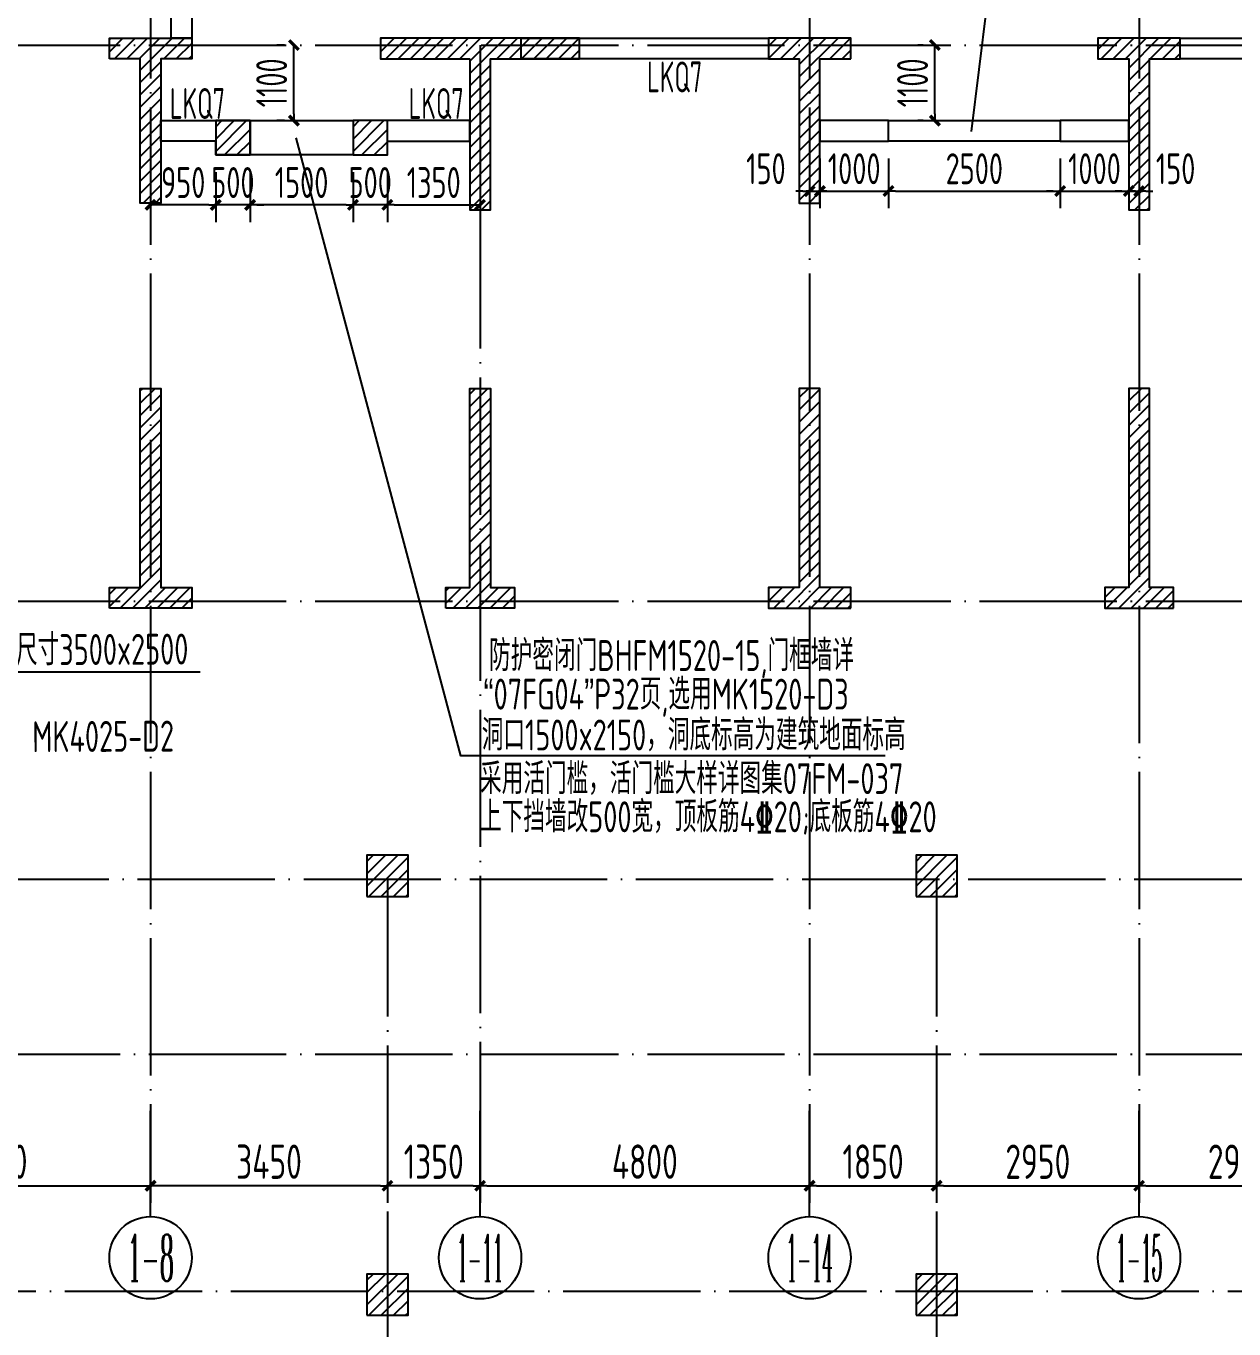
# Model space of a CAD drawing. Header units: millimetres. Extents: x 156735 to 386235, y 467499 to 703525.
# Drawn here: x 323582 to 341178, y 645445 to 664422 of the extents above; entities that cross this region are included whole.
import ezdxf
from ezdxf.enums import TextEntityAlignment as Align

# ---------------------------------------------------------------- set-up
doc = ezdxf.new("R2010")
doc.units = ezdxf.units.MM
doc.header["$LTSCALE"] = 100
doc.header["$PDMODE"] = 35
doc.header["$PDSIZE"] = 200
doc.linetypes.add('DOTE', pattern=[2.42, 2, -0.2, 0.02, -0.2])
for name, color, linetype in [('B-TEXT', 7, 'Continuous'), ('COLU', 7, 'Continuous'), ('h斜线-主楼', 7, 'Continuous'), ('h斜线-柱', 7, 'Continuous'), ('Q-AXIS', 3, 'Continuous'), ('Q-DIM', 4, 'Continuous'), ('Q-dote', 253, 'DOTE'), ('Q-TEXT', 2, 'Continuous'), ('Q-门框', 6, 'Continuous'), ('WALL', 3, 'Continuous'), ('wall-主楼', 2, 'Continuous')]:
    doc.layers.add(name, color=color, linetype=linetype)
doc.styles.add('_TCH_AXIS', font='COMPLEX', dxfattribs={"bigfont": 'GBCBIG'})
doc.styles.add('COMPLEX', font='tssdeng.shx', dxfattribs={"width": 0.7, "bigfont": 'tssdchn.shx'})
doc.styles.add('TSSD_Dimension', font='Tssdeng.shx', dxfattribs={"width": 0.7, "bigfont": 'hztxt.shx'})
doc.styles.add('TSSD_REIN', font='Tssdeng.shx', dxfattribs={"width": 0.7, "bigfont": 'hztxt.shx'})
doc.dimstyles.new('TSSD_100_100$0', dxfattribs={"dimtxt": 300, "dimasz": 100, "dimexe": 250, "dimexo": 250, "dimgap": 100, "dimtad": 1, "dimdec": 0, "dimzin": 0, "dimdsep": 46, "dimtxsty": 'TSSD_Dimension', "dimblk": '_tsdbk', "dimblk1": '_tsdbk', "dimblk2": '_tsdbk', "dimsah": 1, "dimcen": 0, "dimclrt": 7, "dimadec": 0, "dimazin": 0, "dimtfac": 1, "dimtdec": 0, "dimtix": 1, "dimtmove": 2, "dimatfit": 3, "dimldrblk": '_tsdbk', "dimfxl": 1, "dimtolj": 1, "dimtzin": 0, "dimarcsym": 0})
pattern_1 = [(45, (-467527.32, -323147.44), (-89.802561, 89.802561), [])]

# ---------------------------------------------------------------- blocks, each defined once
blk = doc.blocks.new('_tsdbk')
blk.add_line((-1, 0), (0, 0))
at = {"const_width": 0.5}
blk.add_lwpolyline([(-0.7, -0.7), (0.7, 0.7)], dxfattribs=at)
blk = doc.blocks.new('*D495')
at = {"layer": 'Defpoints', "color": 0}
for p in [(334996, 648623), (336846, 648623), (336846, 647531)]:
    blk.add_point(p, dxfattribs=at)
at = {"layer": 'Q-AXIS', "color": 0, "lineweight": -2}
for p, q in [((334996, 648373), (334996, 647281)), ((336846, 648373), (336846, 647281)), ((335096, 647531), (336746, 647531))]:
    blk.add_line(p, q, dxfattribs=at)
at = {"layer": 'Q-AXIS', "color": 0, "lineweight": -2, "xscale": 100, "yscale": 100, "zscale": 100, "rotation": 180}
blk.add_blockref('_tsdbk', (334996, 647531), dxfattribs=at)
at = {"layer": 'Q-AXIS', "color": 0, "lineweight": -2, "xscale": 100, "yscale": 100, "zscale": 100}
blk.add_blockref('_tsdbk', (336846, 647531), dxfattribs=at)
at = {"layer": 'Q-AXIS', "color": 7, "insert": (335921, 647881), "char_height": 500, "attachment_point": 5, "style": 'TSSD_Dimension'}
blk.add_mtext('\\A1;1850', dxfattribs=at)
blk = doc.blocks.new('*D611')
at = {"layer": 'Defpoints', "color": 0}
for p in [(325396, 648623), (328846, 648623), (325396, 647531)]:
    blk.add_point(p, dxfattribs=at)
at = {"layer": 'Q-AXIS', "color": 0, "lineweight": -2}
for p, q in [((325396, 648373), (325396, 647281)), ((328846, 648373), (328846, 647281)), ((328746, 647531), (325496, 647531))]:
    blk.add_line(p, q, dxfattribs=at)
at = {"layer": 'Q-AXIS', "color": 0, "lineweight": -2, "xscale": 100, "yscale": 100, "zscale": 100, "rotation": 180}
blk.add_blockref('_tsdbk', (325396, 647531), dxfattribs=at)
at = {"layer": 'Q-AXIS', "color": 0, "lineweight": -2, "xscale": 100, "yscale": 100, "zscale": 100}
blk.add_blockref('_tsdbk', (328846, 647531), dxfattribs=at)
at = {"layer": 'Q-AXIS', "color": 7, "insert": (327121, 647881), "char_height": 500, "attachment_point": 5, "style": 'TSSD_Dimension'}
blk.add_mtext('\\A1;3450', dxfattribs=at)
blk = doc.blocks.new('*D612')
at = {"layer": 'Defpoints', "color": 0}
for p in [(320846, 648623), (325396, 648623), (325396, 647531)]:
    blk.add_point(p, dxfattribs=at)
at = {"layer": 'Q-AXIS', "color": 0, "lineweight": -2}
for p, q in [((320846, 648373), (320846, 647281)), ((325396, 648373), (325396, 647281)), ((320946, 647531), (325296, 647531))]:
    blk.add_line(p, q, dxfattribs=at)
at = {"layer": 'Q-AXIS', "color": 0, "lineweight": -2, "xscale": 100, "yscale": 100, "zscale": 100, "rotation": 180}
blk.add_blockref('_tsdbk', (320846, 647531), dxfattribs=at)
at = {"layer": 'Q-AXIS', "color": 0, "lineweight": -2, "xscale": 100, "yscale": 100, "zscale": 100}
blk.add_blockref('_tsdbk', (325396, 647531), dxfattribs=at)
at = {"layer": 'Q-AXIS', "color": 7, "insert": (323121, 647881), "char_height": 500, "attachment_point": 5, "style": 'TSSD_Dimension'}
blk.add_mtext('\\A1;4550', dxfattribs=at)
blk = doc.blocks.new('_AXISO')
blk.add_circle((0, 0), 0.5)
at = {"layer": 'B-TEXT', "style": 'COMPLEX', "width": 1.450893}
blk.add_attdef('A', text='', height=0.56, dxfattribs=at).set_placement((0.249375, -0.28), (0.749375, -0.28), align=Align.FIT)
blk = doc.blocks.new('*D613')
at = {"layer": 'Defpoints', "color": 0}
for p in [(330196, 648623), (334996, 648623), (334996, 647531)]:
    blk.add_point(p, dxfattribs=at)
at = {"layer": 'Q-AXIS', "color": 0, "lineweight": -2}
for p, q in [((330196, 648373), (330196, 647281)), ((334996, 648373), (334996, 647281)), ((330296, 647531), (334896, 647531))]:
    blk.add_line(p, q, dxfattribs=at)
at = {"layer": 'Q-AXIS', "color": 0, "lineweight": -2, "xscale": 100, "yscale": 100, "zscale": 100, "rotation": 180}
blk.add_blockref('_tsdbk', (330196, 647531), dxfattribs=at)
at = {"layer": 'Q-AXIS', "color": 0, "lineweight": -2, "xscale": 100, "yscale": 100, "zscale": 100}
blk.add_blockref('_tsdbk', (334996, 647531), dxfattribs=at)
at = {"layer": 'Q-AXIS', "color": 7, "insert": (332596, 647881), "char_height": 500, "attachment_point": 5, "style": 'TSSD_Dimension'}
blk.add_mtext('\\A1;4800', dxfattribs=at)
blk = doc.blocks.new('*D614')
at = {"layer": 'Defpoints', "color": 0}
for p in [(328846, 648623), (330196, 648623), (328846, 647531)]:
    blk.add_point(p, dxfattribs=at)
at = {"layer": 'Q-AXIS', "color": 0, "lineweight": -2}
for p, q in [((328846, 648373), (328846, 647281)), ((330196, 648373), (330196, 647281)), ((330096, 647531), (328946, 647531))]:
    blk.add_line(p, q, dxfattribs=at)
at = {"layer": 'Q-AXIS', "color": 0, "lineweight": -2, "xscale": 100, "yscale": 100, "zscale": 100, "rotation": 180}
blk.add_blockref('_tsdbk', (328846, 647531), dxfattribs=at)
at = {"layer": 'Q-AXIS', "color": 0, "lineweight": -2, "xscale": 100, "yscale": 100, "zscale": 100}
blk.add_blockref('_tsdbk', (330196, 647531), dxfattribs=at)
at = {"layer": 'Q-AXIS', "color": 7, "insert": (329521, 647881), "char_height": 500, "attachment_point": 5, "style": 'TSSD_Dimension'}
blk.add_mtext('\\A1;1350', dxfattribs=at)
blk = doc.blocks.new('*D662')
at = {"layer": 'Defpoints', "color": 0}
for p in [(339796, 648623), (342746, 648623), (342746, 647531)]:
    blk.add_point(p, dxfattribs=at)
at = {"layer": 'Q-AXIS', "color": 0, "lineweight": -2}
for p, q in [((339796, 648373), (339796, 647281)), ((342746, 648373), (342746, 647281)), ((339896, 647531), (342646, 647531))]:
    blk.add_line(p, q, dxfattribs=at)
at = {"layer": 'Q-AXIS', "color": 0, "lineweight": -2, "xscale": 100, "yscale": 100, "zscale": 100, "rotation": 180}
blk.add_blockref('_tsdbk', (339796, 647531), dxfattribs=at)
at = {"layer": 'Q-AXIS', "color": 0, "lineweight": -2, "xscale": 100, "yscale": 100, "zscale": 100}
blk.add_blockref('_tsdbk', (342746, 647531), dxfattribs=at)
at = {"layer": 'Q-AXIS', "color": 7, "insert": (341271, 647881), "char_height": 500, "attachment_point": 5, "style": 'TSSD_Dimension'}
blk.add_mtext('\\A1;2950', dxfattribs=at)
blk = doc.blocks.new('*D663')
at = {"layer": 'Defpoints', "color": 0}
for p in [(336846, 648623), (339796, 648623), (339796, 647531)]:
    blk.add_point(p, dxfattribs=at)
at = {"layer": 'Q-AXIS', "color": 0, "lineweight": -2}
for p, q in [((336846, 648373), (336846, 647281)), ((339796, 648373), (339796, 647281)), ((336946, 647531), (339696, 647531))]:
    blk.add_line(p, q, dxfattribs=at)
at = {"layer": 'Q-AXIS', "color": 0, "lineweight": -2, "xscale": 100, "yscale": 100, "zscale": 100, "rotation": 180}
blk.add_blockref('_tsdbk', (336846, 647531), dxfattribs=at)
at = {"layer": 'Q-AXIS', "color": 0, "lineweight": -2, "xscale": 100, "yscale": 100, "zscale": 100}
blk.add_blockref('_tsdbk', (339796, 647531), dxfattribs=at)
at = {"layer": 'Q-AXIS', "color": 7, "insert": (338321, 647881), "char_height": 500, "attachment_point": 5, "style": 'TSSD_Dimension'}
blk.add_mtext('\\A1;2950', dxfattribs=at)
blk = doc.blocks.new('*D906')
at = {"layer": 'Defpoints', "color": 0}
for p in [(328346, 662545), (328846, 662545), (328346, 661818)]:
    blk.add_point(p, dxfattribs=at)
at = {"layer": 'Q-DIM', "color": 0, "lineweight": -2}
for p, q in [((328346, 662295), (328346, 661568)), ((328846, 662295), (328846, 661568)), ((328246, 661818), (328146, 661818)), ((328846, 661818), (328346, 661818)), ((328946, 661818), (329046, 661818))]:
    blk.add_line(p, q, dxfattribs=at)
at = {"layer": 'Q-DIM', "color": 0, "lineweight": -2, "xscale": 100, "yscale": 100, "zscale": 100}
blk.add_blockref('_tsdbk', (328346, 661818), dxfattribs=at)
at = {"layer": 'Q-DIM', "color": 0, "lineweight": -2, "xscale": 100, "yscale": 100, "zscale": 100, "rotation": 180}
blk.add_blockref('_tsdbk', (328846, 661818), dxfattribs=at)
at = {"layer": 'Q-DIM', "color": 7, "insert": (328596, 662143), "char_height": 450, "attachment_point": 5, "style": 'TSSD_Dimension'}
blk.add_mtext('\\A1;500', dxfattribs=at)
blk = doc.blocks.new('*D907')
at = {"layer": 'Defpoints', "color": 0}
for p in [(326846, 662545), (328346, 662545), (326846, 661818)]:
    blk.add_point(p, dxfattribs=at)
at = {"layer": 'Q-DIM', "color": 0, "lineweight": -2}
for p, q in [((326846, 662295), (326846, 661568)), ((328346, 662295), (328346, 661568)), ((328246, 661818), (326946, 661818))]:
    blk.add_line(p, q, dxfattribs=at)
at = {"layer": 'Q-DIM', "color": 0, "lineweight": -2, "xscale": 100, "yscale": 100, "zscale": 100, "rotation": 180}
blk.add_blockref('_tsdbk', (326846, 661818), dxfattribs=at)
at = {"layer": 'Q-DIM', "color": 0, "lineweight": -2, "xscale": 100, "yscale": 100, "zscale": 100}
blk.add_blockref('_tsdbk', (328346, 661818), dxfattribs=at)
at = {"layer": 'Q-DIM', "color": 7, "insert": (327596, 662143), "char_height": 450, "attachment_point": 5, "style": 'TSSD_Dimension'}
blk.add_mtext('\\A1;1500', dxfattribs=at)
blk = doc.blocks.new('*D908')
at = {"layer": 'Defpoints', "color": 0}
for p in [(326346, 662545), (326846, 662545), (326346, 661818)]:
    blk.add_point(p, dxfattribs=at)
at = {"layer": 'Q-DIM', "color": 0, "lineweight": -2}
for p, q in [((326346, 662295), (326346, 661568)), ((326846, 662295), (326846, 661568)), ((326246, 661818), (326146, 661818)), ((326846, 661818), (326346, 661818)), ((326946, 661818), (327046, 661818))]:
    blk.add_line(p, q, dxfattribs=at)
at = {"layer": 'Q-DIM', "color": 0, "lineweight": -2, "xscale": 100, "yscale": 100, "zscale": 100}
blk.add_blockref('_tsdbk', (326346, 661818), dxfattribs=at)
at = {"layer": 'Q-DIM', "color": 0, "lineweight": -2, "xscale": 100, "yscale": 100, "zscale": 100, "rotation": 180}
blk.add_blockref('_tsdbk', (326846, 661818), dxfattribs=at)
at = {"layer": 'Q-DIM', "color": 7, "insert": (326596, 662143), "char_height": 450, "attachment_point": 5, "style": 'TSSD_Dimension'}
blk.add_mtext('\\A1;500', dxfattribs=at)
blk = doc.blocks.new('*D909')
at = {"layer": 'Defpoints', "color": 0}
for p in [(325396, 662545), (326346, 662545), (325396, 661818)]:
    blk.add_point(p, dxfattribs=at)
at = {"layer": 'Q-DIM', "color": 0, "lineweight": -2}
for p, q in [((325396, 662295), (325396, 661568)), ((326346, 662295), (326346, 661568)), ((326246, 661818), (325496, 661818))]:
    blk.add_line(p, q, dxfattribs=at)
at = {"layer": 'Q-DIM', "color": 0, "lineweight": -2, "xscale": 100, "yscale": 100, "zscale": 100, "rotation": 180}
blk.add_blockref('_tsdbk', (325396, 661818), dxfattribs=at)
at = {"layer": 'Q-DIM', "color": 0, "lineweight": -2, "xscale": 100, "yscale": 100, "zscale": 100}
blk.add_blockref('_tsdbk', (326346, 661818), dxfattribs=at)
at = {"layer": 'Q-DIM', "color": 7, "insert": (325871, 662143), "char_height": 450, "attachment_point": 5, "style": 'TSSD_Dimension'}
blk.add_mtext('\\A1;950', dxfattribs=at)
blk = doc.blocks.new('*D910')
at = {"layer": 'Defpoints', "color": 0}
for p in [(328846, 662545), (330196, 662545), (330196, 661818)]:
    blk.add_point(p, dxfattribs=at)
at = {"layer": 'Q-DIM', "color": 0, "lineweight": -2}
for p, q in [((328846, 662295), (328846, 661568)), ((330196, 662295), (330196, 661568)), ((328946, 661818), (330096, 661818))]:
    blk.add_line(p, q, dxfattribs=at)
at = {"layer": 'Q-DIM', "color": 0, "lineweight": -2, "xscale": 100, "yscale": 100, "zscale": 100, "rotation": 180}
blk.add_blockref('_tsdbk', (328846, 661818), dxfattribs=at)
at = {"layer": 'Q-DIM', "color": 0, "lineweight": -2, "xscale": 100, "yscale": 100, "zscale": 100}
blk.add_blockref('_tsdbk', (330196, 661818), dxfattribs=at)
at = {"layer": 'Q-DIM', "color": 7, "insert": (329521, 662143), "char_height": 450, "attachment_point": 5, "style": 'TSSD_Dimension'}
blk.add_mtext('\\A1;1350', dxfattribs=at)
blk = doc.blocks.new('*D911')
at = {"layer": 'Defpoints', "color": 0}
for p in [(327485, 664145), (327596, 664145), (327596, 663045)]:
    blk.add_point(p, dxfattribs=at)
at = {"layer": 'Q-DIM', "color": 0, "lineweight": -2}
for p, q in [((327346, 664145), (327235, 664145)), ((327485, 663145), (327485, 664045)), ((327346, 663045), (327235, 663045))]:
    blk.add_line(p, q, dxfattribs=at)
at = {"layer": 'Q-DIM', "color": 0, "lineweight": -2, "xscale": 100, "yscale": 100, "zscale": 100}
for p, rotation in [((327485, 664145), 90), ((327485, 663045), 270)]:
    blk.add_blockref('_tsdbk', p, dxfattribs=dict(at, rotation=rotation))
at = {"layer": 'Q-DIM', "color": 7, "insert": (327160, 663595), "char_height": 450, "attachment_point": 5, "rotation": 90, "style": 'TSSD_Dimension'}
blk.add_mtext('\\A1;1100', dxfattribs=at)
blk = doc.blocks.new('*D912')
at = {"layer": 'Defpoints', "color": 0}
for p in [(335146, 662745), (336146, 662745), (336146, 662019)]:
    blk.add_point(p, dxfattribs=at)
at = {"layer": 'Q-DIM', "color": 0, "lineweight": -2}
for p, q in [((335146, 662495), (335146, 661769)), ((336146, 662495), (336146, 661769)), ((335046, 662019), (334946, 662019)), ((335146, 662019), (336146, 662019)), ((336246, 662019), (336346, 662019))]:
    blk.add_line(p, q, dxfattribs=at)
at = {"layer": 'Q-DIM', "color": 0, "lineweight": -2, "xscale": 100, "yscale": 100, "zscale": 100}
blk.add_blockref('_tsdbk', (335146, 662019), dxfattribs=at)
at = {"layer": 'Q-DIM', "color": 0, "lineweight": -2, "xscale": 100, "yscale": 100, "zscale": 100, "rotation": 180}
blk.add_blockref('_tsdbk', (336146, 662019), dxfattribs=at)
at = {"layer": 'Q-DIM', "color": 7, "insert": (335646, 662344), "char_height": 450, "attachment_point": 5, "style": 'TSSD_Dimension'}
blk.add_mtext('\\A1;1000', dxfattribs=at)
blk = doc.blocks.new('*D913')
at = {"layer": 'Defpoints', "color": 0}
for p in [(336146, 662745), (338646, 662745), (338646, 662019)]:
    blk.add_point(p, dxfattribs=at)
at = {"layer": 'Q-DIM', "color": 0, "lineweight": -2}
for p, q in [((336146, 662495), (336146, 661769)), ((338646, 662495), (338646, 661769)), ((336246, 662019), (338546, 662019))]:
    blk.add_line(p, q, dxfattribs=at)
at = {"layer": 'Q-DIM', "color": 0, "lineweight": -2, "xscale": 100, "yscale": 100, "zscale": 100, "rotation": 180}
blk.add_blockref('_tsdbk', (336146, 662019), dxfattribs=at)
at = {"layer": 'Q-DIM', "color": 0, "lineweight": -2, "xscale": 100, "yscale": 100, "zscale": 100}
blk.add_blockref('_tsdbk', (338646, 662019), dxfattribs=at)
at = {"layer": 'Q-DIM', "color": 7, "insert": (337396, 662344), "char_height": 450, "attachment_point": 5, "style": 'TSSD_Dimension'}
blk.add_mtext('\\A1;2500', dxfattribs=at)
blk = doc.blocks.new('*D914')
at = {"layer": 'Defpoints', "color": 0}
for p in [(338646, 662745), (339646, 662733), (339646, 662019)]:
    blk.add_point(p, dxfattribs=at)
at = {"layer": 'Q-DIM', "color": 0, "lineweight": -2}
for p, q in [((338646, 662495), (338646, 661769)), ((339646, 662483), (339646, 661769)), ((338546, 662019), (338446, 662019)), ((338646, 662019), (339646, 662019)), ((339746, 662019), (339846, 662019))]:
    blk.add_line(p, q, dxfattribs=at)
at = {"layer": 'Q-DIM', "color": 0, "lineweight": -2, "xscale": 100, "yscale": 100, "zscale": 100}
blk.add_blockref('_tsdbk', (338646, 662019), dxfattribs=at)
at = {"layer": 'Q-DIM', "color": 0, "lineweight": -2, "xscale": 100, "yscale": 100, "zscale": 100, "rotation": 180}
blk.add_blockref('_tsdbk', (339646, 662019), dxfattribs=at)
at = {"layer": 'Q-DIM', "color": 7, "insert": (339146, 662344), "char_height": 450, "attachment_point": 5, "style": 'TSSD_Dimension'}
blk.add_mtext('\\A1;1000', dxfattribs=at)
blk = doc.blocks.new('*D915')
at = {"layer": 'Defpoints', "color": 0}
for p in [(339646, 662733), (339796, 662733), (339796, 662019)]:
    blk.add_point(p, dxfattribs=at)
at = {"layer": 'Q-DIM', "color": 0, "lineweight": -2}
for p, q in [((339646, 662483), (339646, 661769)), ((339796, 662483), (339796, 661769)), ((339546, 662019), (339446, 662019)), ((339646, 662019), (339796, 662019)), ((339896, 662019), (339996, 662019))]:
    blk.add_line(p, q, dxfattribs=at)
at = {"layer": 'Q-DIM', "color": 0, "lineweight": -2, "xscale": 100, "yscale": 100, "zscale": 100}
blk.add_blockref('_tsdbk', (339646, 662019), dxfattribs=at)
at = {"layer": 'Q-DIM', "color": 0, "lineweight": -2, "xscale": 100, "yscale": 100, "zscale": 100, "rotation": 180}
blk.add_blockref('_tsdbk', (339796, 662019), dxfattribs=at)
at = {"layer": 'Q-DIM', "color": 7, "insert": (340328, 662344), "char_height": 450, "attachment_point": 5, "style": 'TSSD_Dimension'}
blk.add_mtext('\\A1;150', dxfattribs=at)
blk = doc.blocks.new('*D916')
at = {"layer": 'Defpoints', "color": 0}
for p in [(334996, 662745), (335146, 662745), (335146, 662019)]:
    blk.add_point(p, dxfattribs=at)
at = {"layer": 'Q-DIM', "color": 0, "lineweight": -2}
for p, q in [((334996, 662495), (334996, 661769)), ((335146, 662495), (335146, 661769)), ((334896, 662019), (334796, 662019)), ((334996, 662019), (335146, 662019)), ((335246, 662019), (335346, 662019))]:
    blk.add_line(p, q, dxfattribs=at)
at = {"layer": 'Q-DIM', "color": 0, "lineweight": -2, "xscale": 100, "yscale": 100, "zscale": 100}
blk.add_blockref('_tsdbk', (334996, 662019), dxfattribs=at)
at = {"layer": 'Q-DIM', "color": 0, "lineweight": -2, "xscale": 100, "yscale": 100, "zscale": 100, "rotation": 180}
blk.add_blockref('_tsdbk', (335146, 662019), dxfattribs=at)
at = {"layer": 'Q-DIM', "color": 7, "insert": (334360, 662344), "char_height": 450, "attachment_point": 5, "style": 'TSSD_Dimension'}
blk.add_mtext('\\A1;150', dxfattribs=at)
blk = doc.blocks.new('*D917')
at = {"layer": 'Defpoints', "color": 0}
for p in [(336821, 664145), (336902, 664145), (336902, 663045)]:
    blk.add_point(p, dxfattribs=at)
at = {"layer": 'Q-DIM', "color": 0, "lineweight": -2}
for p, q in [((336652, 664145), (336571, 664145)), ((336821, 663145), (336821, 664045)), ((336652, 663045), (336571, 663045))]:
    blk.add_line(p, q, dxfattribs=at)
at = {"layer": 'Q-DIM', "color": 0, "lineweight": -2, "xscale": 100, "yscale": 100, "zscale": 100}
for p, rotation in [((336821, 664145), 90), ((336821, 663045), 270)]:
    blk.add_blockref('_tsdbk', p, dxfattribs=dict(at, rotation=rotation))
at = {"layer": 'Q-DIM', "color": 7, "insert": (336496, 663595), "char_height": 450, "attachment_point": 5, "rotation": 90, "style": 'TSSD_Dimension'}
blk.add_mtext('\\A1;1100', dxfattribs=at)

msp = doc.modelspace()

# ---------------------------------------------------------------- hatches: boundary and pattern name
at = {"layer": 'h斜线-主楼'}
h = msp.add_hatch(dxfattribs=at)
h.set_pattern_fill('ANSI31', color=256, scale=40, style=0)
h.set_pattern_definition(pattern_1)
h.paths.add_polyline_path([(324796.5, 663944.7), (324796.5, 664244.7), (325996.5, 664244.7), (325996.5, 663944.7), (325546.5, 663944.7), (325546.5, 661844.7), (325246.5, 661844.7), (325246.5, 663944.7)])
h = msp.add_hatch(dxfattribs=at)
h.set_pattern_fill('ANSI31', color=256, scale=40, style=0)
h.set_pattern_definition(pattern_1)
h.paths.add_polyline_path([(330046.5, 663944.7), (330046.5, 661744.7), (330346.5, 661744.7), (330346.5, 663944.7), (331646.5, 663944.7), (331646.5, 664244.7), (328746.5, 664244.7), (328746.5, 663944.7)])
h = msp.add_hatch(dxfattribs=at)
h.set_pattern_fill('ANSI31', color=256, scale=40, style=0)
h.set_pattern_definition(pattern_1)
h.paths.add_polyline_path([(335596.5, 663944.7), (335596.5, 664244.7), (334396.5, 664244.7), (334396.5, 663944.7), (334846.5, 663944.7), (334846.5, 661844.7), (335146.5, 661844.7), (335146.5, 663944.7)])
h = msp.add_hatch(dxfattribs=at)
h.set_pattern_fill('ANSI31', color=256, scale=40, style=0)
h.set_pattern_definition(pattern_1)
h.paths.add_polyline_path([(340396.5, 663944.7), (340396.5, 664244.7), (339196.5, 664244.7), (339196.5, 663944.7), (339646.5, 663944.7), (339646.5, 661744.7), (339946.5, 661744.7), (339946.5, 663944.7)])
h = msp.add_hatch(dxfattribs=at)
h.set_pattern_fill('ANSI31', color=256, scale=40, style=0)
h.set_pattern_definition(pattern_1)
h.paths.add_polyline_path([(324796.5, 655944.7), (324796.5, 656244.7), (325246.5, 656244.7), (325246.5, 659144.7), (325546.5, 659144.7), (325546.5, 656244.7), (325996.5, 656244.7), (325996.5, 655944.7)])
h = msp.add_hatch(dxfattribs=at)
h.set_pattern_fill('ANSI31', color=256, scale=40, style=0)
h.set_pattern_definition(pattern_1)
h.paths.add_polyline_path([(329696.5, 655944.7), (329696.5, 656244.7), (330046.5, 656244.7), (330046.5, 659144.7), (330346.5, 659144.7), (330346.5, 656244.7), (330696.5, 656244.7), (330696.5, 655944.7)])
h = msp.add_hatch(dxfattribs=at)
h.set_pattern_fill('ANSI31', color=256, scale=40, style=0)
h.set_pattern_definition(pattern_1)
h.paths.add_polyline_path([(335596.5, 655944.7), (335596.5, 656244.7), (335146.5, 656244.7), (335146.5, 659144.7), (334846.5, 659144.7), (334846.5, 656244.7), (334396.5, 656244.7), (334396.5, 655944.7)])
h = msp.add_hatch(dxfattribs=at)
h.set_pattern_fill('ANSI31', color=256, scale=40, style=0)
h.set_pattern_definition(pattern_1)
h.paths.add_polyline_path([(340296.5, 655944.7), (340296.5, 656244.7), (339946.5, 656244.7), (339946.5, 659144.7), (339646.5, 659144.7), (339646.5, 656244.7), (339296.5, 656244.7), (339296.5, 655944.7)])
at = {"layer": 'h斜线-柱'}
h = msp.add_hatch(dxfattribs=at)
h.set_pattern_fill('ANSI31', color=256, scale=40, style=0)
h.set_pattern_definition([(45, (-466327.32, -330697.44), (-89.802561, 89.802561), [])])
h.paths.add_polyline_path([(326346.5, 662544.7), (326846.5, 662544.7), (326846.5, 663044.7), (326346.5, 663044.7)])
h = msp.add_hatch(dxfattribs=at)
h.set_pattern_fill('ANSI31', color=256, scale=40, style=0)
h.set_pattern_definition([(45, (-464327.32, -330697.44), (-89.802561, 89.802561), [])])
h.paths.add_polyline_path([(328346.5, 662544.7), (328846.5, 662544.7), (328846.5, 663044.7), (328346.5, 663044.7)])
h = msp.add_hatch(dxfattribs=at)
h.set_pattern_fill('ANSI31', color=256, scale=40, style=0)
h.set_pattern_definition([(45, (-459527.32, -323147.44), (-89.802561, 89.802561), [])])
h.paths.add_polyline_path([(328546.5, 651744.7), (329146.5, 651744.7), (329146.5, 652344.7), (328546.5, 652344.7)])
h = msp.add_hatch(dxfattribs=at)
h.set_pattern_fill('ANSI31', color=256, scale=40, style=0)
h.set_pattern_definition([(45, (-451527.32, -323147.44), (-89.802561, 89.802561), [])])
h.paths.add_polyline_path([(336546.5, 651744.7), (337146.5, 651744.7), (337146.5, 652344.7), (336546.5, 652344.7)])
h = msp.add_hatch(dxfattribs=at)
h.set_pattern_fill('ANSI31', color=256, scale=40, style=0)
h.set_pattern_definition([(45, (-459527.32, -329247.44), (-89.802561, 89.802561), [])])
h.paths.add_polyline_path([(328546.5, 645644.7), (329146.5, 645644.7), (329146.5, 646244.7), (328546.5, 646244.7)])
h = msp.add_hatch(dxfattribs=at)
h.set_pattern_fill('ANSI31', color=256, scale=40, style=0)
h.set_pattern_definition([(45, (-451527.32, -329247.44), (-89.802561, 89.802561), [])])
h.paths.add_polyline_path([(336546.5, 645644.7), (337146.5, 645644.7), (337146.5, 646244.7), (336546.5, 646244.7)])

# ---------------------------------------------------------------- linework, layer by layer
at = {"layer": 'COLU'}
for points in [[(326346.5, 662544.7), (326846.5, 662544.7), (326846.5, 663044.7), (326346.5, 663044.7)], [(328346.5, 662544.7), (328846.5, 662544.7), (328846.5, 663044.7), (328346.5, 663044.7)], [(328546.5, 651744.7), (329146.5, 651744.7), (329146.5, 652344.7), (328546.5, 652344.7)], [(336546.5, 651744.7), (337146.5, 651744.7), (337146.5, 652344.7), (336546.5, 652344.7)], [(328546.5, 645644.7), (329146.5, 645644.7), (329146.5, 646244.7), (328546.5, 646244.7)], [(336546.5, 645644.7), (337146.5, 645644.7), (337146.5, 646244.7), (336546.5, 646244.7)]]:
    msp.add_lwpolyline(points, close=True, dxfattribs=at)
at = {"layer": 'Q-AXIS'}
for p, q in [((325396.5, 647081.7), (325396.5, 648623.3)), ((330196.5, 647081.7), (330196.5, 648623.3)), ((334996.5, 647081.7), (334996.5, 648623.3)), ((339796.5, 647081.7), (339796.5, 648623.3))]:
    msp.add_line(p, q, dxfattribs=at)
at = {"layer": 'Q-dote', "ltscale": 10}
for p, q in [((325396.5, 672917.5), (325396.5, 648373.3)), ((334996.5, 672917.5), (334996.5, 648373.3)), ((339796.5, 672917.5), (339796.5, 648373.3)), ((301173.2, 664144.7), (366857.1, 664144.7)), ((330196.5, 664144.7), (330196.5, 648373.3)), ((301173.2, 656044.7), (366857.1, 656044.7)), ((196946.5, 651994.7), (366607.1, 651994.7)), ((328846.5, 651994.7), (328846.5, 618194.7)), ((336846.5, 651994.7), (336846.5, 606494.7)), ((301173.2, 649444.7), (366857.1, 649444.7)), ((301173.2, 649444.7), (366857.1, 649444.7)), ((191046.5, 645994.7), (366607.1, 645994.7))]:
    msp.add_line(p, q, dxfattribs=at)
at = {"layer": 'Q-TEXT'}
msp.add_line((319446.3, 655016.5), (326117.3, 655016.5), dxfattribs=at)
for points in [[(344090, 667407.8), (337907.4, 667407.8), (337350.5, 662884.7)], [(336096.7, 653793.2), (329914.1, 653793.2), (327519.2, 662792.8)]]:
    msp.add_lwpolyline(points, dxfattribs=at)
at = {"layer": 'Q-门框'}
for points in [[(326846.5, 663044.7), (328346.5, 663044.7), (328346.5, 662544.7), (326846.5, 662544.7)], [(336146.5, 663044.7), (338646.5, 663044.7), (338646.5, 662744.7), (336146.5, 662744.7)]]:
    msp.add_lwpolyline(points, close=True, dxfattribs=at)
at = {"layer": 'WALL'}
for points in [[(326446.5, 665744.7), (326446.5, 665444.7), (325996.5, 665444.7), (325996.5, 664244.7), (325696.5, 664244.7), (325696.5, 665744.7)], [(334396.5, 663944.7), (330796.5, 663944.7), (330796.5, 664244.7), (334396.5, 664244.7)], [(340396.5, 664244.7), (343996.5, 664244.7), (343996.5, 663944.7), (340396.5, 663944.7)], [(335146.5, 662744.7), (336146.5, 662744.7), (336146.5, 663044.7), (335146.5, 663044.7)], [(338646.5, 662744.7), (339646.5, 662744.7), (339646.5, 663044.7), (338646.5, 663044.7)]]:
    msp.add_lwpolyline(points, close=True, dxfattribs=at)
for points in [[(326846.5, 663044.7), (326846.5, 662544.7), (326346.5, 662544.7), (326346.5, 662744.7), (325546.5, 662744.7), (325546.5, 663044.7), (326846.5, 663044.7), (326846.5, 662744.7)], [(328346.5, 663044.7), (328346.5, 662544.7), (328846.5, 662544.7), (328846.5, 662744.7), (330046.5, 662744.7), (330046.5, 663044.7), (328346.5, 663044.7), (328346.5, 662744.7)]]:
    msp.add_lwpolyline(points, dxfattribs=at)
at = {"layer": 'wall-主楼'}
for points in [[(324796.5, 663944.7), (324796.5, 664244.7), (325996.5, 664244.7), (325996.5, 663944.7), (325546.5, 663944.7), (325546.5, 661844.7), (325246.5, 661844.7), (325246.5, 663944.7)], [(330046.5, 663944.7), (330046.5, 661744.7), (330346.5, 661744.7), (330346.5, 663944.7), (331646.5, 663944.7), (331646.5, 664244.7), (328746.5, 664244.7), (328746.5, 663944.7)], [(335596.5, 663944.7), (335596.5, 664244.7), (334396.5, 664244.7), (334396.5, 663944.7), (334846.5, 663944.7), (334846.5, 661844.7), (335146.5, 661844.7), (335146.5, 663944.7)], [(340396.5, 663944.7), (340396.5, 664244.7), (339196.5, 664244.7), (339196.5, 663944.7), (339646.5, 663944.7), (339646.5, 661744.7), (339946.5, 661744.7), (339946.5, 663944.7)], [(324796.5, 655944.7), (324796.5, 656244.7), (325246.5, 656244.7), (325246.5, 659144.7), (325546.5, 659144.7), (325546.5, 656244.7), (325996.5, 656244.7), (325996.5, 655944.7)], [(329696.5, 655944.7), (329696.5, 656244.7), (330046.5, 656244.7), (330046.5, 659144.7), (330346.5, 659144.7), (330346.5, 656244.7), (330696.5, 656244.7), (330696.5, 655944.7)], [(335596.5, 655944.7), (335596.5, 656244.7), (335146.5, 656244.7), (335146.5, 659144.7), (334846.5, 659144.7), (334846.5, 656244.7), (334396.5, 656244.7), (334396.5, 655944.7)], [(340296.5, 655944.7), (340296.5, 656244.7), (339946.5, 656244.7), (339946.5, 659144.7), (339646.5, 659144.7), (339646.5, 656244.7), (339296.5, 656244.7), (339296.5, 655944.7)]]:
    msp.add_lwpolyline(points, close=True, dxfattribs=at)

# ---------------------------------------------------------------- block references
at = {"layer": 'Q-AXIS'}
ref = msp.add_blockref('_AXISO', (325396.5, 646481.7), dxfattribs=dict(at, xscale=1199.999999999998, yscale=1200, zscale=1200, rotation=359.9996457873818))
ref.add_attrib('A', '1-8', dxfattribs={"color": 7, "height": 678.82, "rotation": 359.99965, "style": '_TCH_AXIS', "width": 0.381818}).set_placement((325057.1, 646142.3), (325735.9, 646142.3), align=Align.FIT)
ref = msp.add_blockref('_AXISO', (330196.5, 646481.7), dxfattribs=dict(at, xscale=1199.999999999998, yscale=1200, zscale=1200, rotation=359.9996457873818))
ref.add_attrib('A', '1-11', dxfattribs={"color": 7, "height": 678.82, "rotation": 359.99965, "style": '_TCH_AXIS', "width": 0.323077}).set_placement((329857.1, 646142.3), (330535.9, 646142.3), align=Align.FIT)
ref = msp.add_blockref('_AXISO', (334996.5, 646481.7), dxfattribs=dict(at, xscale=1199.999999999998, yscale=1200, zscale=1200, rotation=359.9996457873818))
ref.add_attrib('A', '1-14', dxfattribs={"color": 7, "height": 678.82, "rotation": 359.99965, "style": '_TCH_AXIS', "width": 0.291667}).set_placement((334657.1, 646142.3), (335335.9, 646142.3), align=Align.FIT)
ref = msp.add_blockref('_AXISO', (339796.5, 646481.7), dxfattribs=dict(at, xscale=1199.999999999998, yscale=1200, zscale=1200, rotation=359.9996457873818))
ref.add_attrib('A', '1-15', dxfattribs={"color": 7, "height": 678.82, "rotation": 359.99965, "style": '_TCH_AXIS', "width": 0.3}).set_placement((339457.1, 646142.3), (340135.9, 646142.3), align=Align.FIT)

# ---------------------------------------------------------------- texts
at = {"layer": 'Q-TEXT', "style": 'TSSD_REIN'}
for s, rotation, width, p in [('LKQ7', 360, 0.6, (332628.9, 663456.3)), ('LKQ7', 360, 0.6, (325676.7, 663069.1)), ('LKQ7', 360, 0.6, (329155.2, 663069.1)), ('临战封堵做法详建施，洞口尺寸3500x2500', 0.27833, 0.7, (319656.5, 655092.3)), ('门框墙参“07FG04”P54页 MK4025-D2', 0.27833, 0.7, (319604.2, 653825.7))]:
    msp.add_text(s, height=450, rotation=rotation, dxfattribs=dict(at, width=width)).set_placement(p)
at = {"layer": 'Q-TEXT', "style": 'TSSD_REIN', "width": 0.7}
for s, p in [('防护密闭门BHFM1520-15,门框墙详', (330327, 655028.8)), ('“07FG04”P32页,选用MK1520-D3', (330246.6, 654466.1)), ('洞口1500x2150，洞底标高为建筑地面标高', (330220.8, 653871.4)), ('采用活门槛，活门槛大样详图集07FM-037', (330196.5, 653235.5)), ('上下挡墙改500宽，顶板筋4\x8420;底板筋4\x8420', (330196.5, 652679.3))]:
    msp.add_text(s, height=450, dxfattribs=at).set_placement(p)

# ---------------------------------------------------------------- dimensions: what is measured, and where the dimension line sits
at = {"layer": 'Q-AXIS'}
for base, p1, p2, picture, middle in [((325396.5, 647530.9), (320846.5, 648623.3), (325396.5, 648623.3), '*D612', (323121.5, 647880.9)), ((334996.5, 647530.9), (330196.5, 648623.3), (334996.5, 648623.3), '*D613', (332596.5, 647880.9)), ((336846.5, 647530.9), (334996.5, 648623.3), (336846.5, 648623.3), '*D495', (335921.5, 647880.9)), ((339796.5, 647530.9), (336846.5, 648623.3), (339796.5, 648623.3), '*D663', (338321.5, 647880.9)), ((342746.5, 647530.9), (339796.5, 648623.3), (342746.5, 648623.3), '*D662', (341271.5, 647880.9))]:
    dim = msp.add_linear_dim(base=base, p1=p1, p2=p2, dimstyle='TSSD_100_100$0', override={"dimtxt": 500}, dxfattribs=at)
    dim.commit()
    dim.dimension.update_dxf_attribs({"geometry": picture, "text_midpoint": middle})
for base, p1, p2, picture, middle in [((325396.5, 647530.9), (328846.5, 648623.3), (325396.5, 648623.3), '*D611', (327121.5, 647880.9)), ((328846.5, 647530.9), (330196.5, 648623.3), (328846.5, 648623.3), '*D614', (329521.5, 647880.9))]:
    dim = msp.add_linear_dim(base=base, p1=p1, p2=p2, angle=180, dimstyle='TSSD_100_100$0', override={"dimtxt": 500}, dxfattribs=at)
    dim.commit()
    dim.dimension.update_dxf_attribs({"geometry": picture, "text_midpoint": middle})
at = {"layer": 'Q-DIM'}
for base, p1, p2, picture, middle in [((327484.6, 664144.7), (327596.5, 663044.7), (327596.5, 664144.7), '*D911', (327159.6, 663594.7)), ((336820.9, 664144.7), (336901.9, 663044.7), (336901.9, 664144.7), '*D917', (336495.9, 663594.7))]:
    dim = msp.add_linear_dim(base=base, p1=p1, p2=p2, angle=90, dimstyle='TSSD_100_100$0', override={"dimtxt": 450}, dxfattribs=at)
    dim.commit()
    dim.dimension.update_dxf_attribs({"geometry": picture, "text_midpoint": middle})
for base, p1, p2, picture, middle in [((335146.5, 662019.2), (334996.5, 662744.7), (335146.5, 662744.7), '*D916', (334359.6, 662344.2)), ((339796.5, 662019.2), (339646.5, 662733.5), (339796.5, 662733.5), '*D915', (340328.1, 662344.2))]:
    dim = msp.add_linear_dim(base=base, p1=p1, p2=p2, dimstyle='TSSD_100_100$0', override={"dimtxt": 450}, dxfattribs=at)
    dim.commit()
    dim.dimension.update_dxf_attribs({"geometry": picture, "text_midpoint": middle, "dimtype": 160})
for base, p1, p2, picture, middle in [((336146.5, 662019.2), (335146.5, 662744.7), (336146.5, 662744.7), '*D912', (335646.5, 662344.2)), ((338646.5, 662019.2), (336146.5, 662744.7), (338646.5, 662744.7), '*D913', (337396.5, 662344.2)), ((339646.5, 662019.2), (338646.5, 662744.7), (339646.5, 662733.5), '*D914', (339146.5, 662344.2)), ((325396.5, 661817.5), (326346.5, 662544.7), (325396.5, 662544.7), '*D909', (325871.5, 662142.5)), ((326346.5, 661817.5), (326846.5, 662544.7), (326346.5, 662544.7), '*D908', (326596.5, 662142.5)), ((326846.5, 661817.5), (328346.5, 662544.7), (326846.5, 662544.7), '*D907', (327596.5, 662142.5)), ((328346.5, 661817.5), (328846.5, 662544.7), (328346.5, 662544.7), '*D906', (328596.5, 662142.5)), ((330196.5, 661817.5), (328846.5, 662544.7), (330196.5, 662544.7), '*D910', (329521.5, 662142.5))]:
    dim = msp.add_linear_dim(base=base, p1=p1, p2=p2, dimstyle='TSSD_100_100$0', override={"dimtxt": 450}, dxfattribs=at)
    dim.commit()
    dim.dimension.update_dxf_attribs({"geometry": picture, "text_midpoint": middle})

doc.saveas('drawing.dxf')
